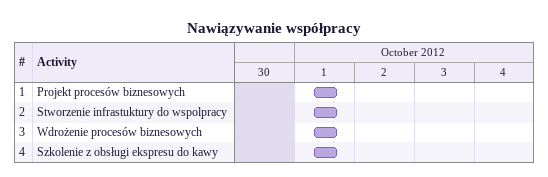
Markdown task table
Nawiązywanie współpracy

| ID | Task | Start | Finish |
|---|---|---|---|
| 1 | Projekt procesów biznesowych | 2012-10-01 | 2012-10-01 |
| 2 | Stworzenie infrastuktury do wspolpracy | 2012-10-01 | 2012-10-01 |
| 3 | Wdrożenie procesów biznesowych | 2012-10-01 | 2012-10-01 |
| 4 | Szkolenie z obsługi ekspresu do kawy | 2012-10-01 | 2012-10-01 |
